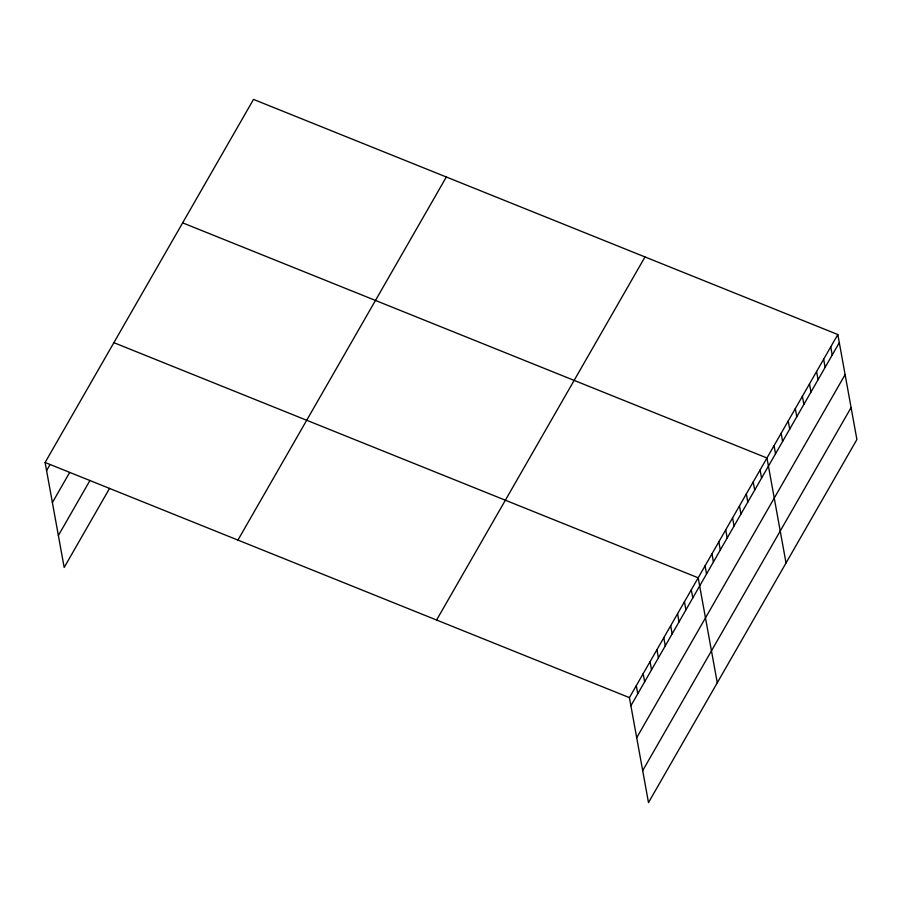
<?xml version="1.0" encoding="UTF-8"?>
<svg xmlns="http://www.w3.org/2000/svg" width="902" height="902" viewBox="0 0 902 902"><rect width="100%" height="100%" fill="white"/><g stroke="black" fill="none" stroke-linecap="round" stroke-linejoin="round"><path stroke-width="1.35" d="M109.57 488.377L64.177 567.459L45.1 462.489L253.507 99.4L837.823 334.541L856.9 439.511L648.493 802.6L629.416 697.629L837.823 334.541M46.577 470.63L50.016 464.631M52.384 502.583L69.578 472.625M58.371 535.506L90.008 480.394M237.925 540.084L446.332 176.995M436.591 620.035L644.998 256.946M630.893 705.759L839.3 342.67M636.699 737.723L845.106 374.634M642.686 770.646L851.093 407.557M182.655 222.85L766.959 457.99L786.037 562.961M113.877 342.67L698.193 577.81L717.27 682.78M45.1 462.489L629.416 697.629M830.742 346.887L832.219 355.016M823.65 359.233L825.127 367.362M816.569 371.568L818.046 379.708M809.477 383.914L810.954 392.054M802.397 396.26L803.874 404.4M795.305 408.606L796.782 416.747M788.224 420.952L789.701 429.093M781.132 433.298L782.609 441.439M774.051 445.644L775.528 453.774M760.082 469.976L761.57 478.105M753.204 481.95L754.692 490.09M746.326 493.935L747.814 502.064M739.46 505.921L740.937 514.05M732.582 517.895L734.059 526.035M725.704 529.88L727.181 538.02M718.826 541.865L720.303 549.995M711.949 553.839L713.426 561.98M705.071 565.825L706.548 573.965M691.315 589.795L692.792 597.925M684.438 601.769L685.915 609.91M677.56 613.755L679.037 621.895M670.682 625.74L672.159 633.869M663.804 637.714L665.281 645.855M656.927 649.699L658.404 657.84M650.049 661.685L651.526 669.814M643.171 673.659L644.648 681.799M636.293 685.644L637.77 693.785"/></g></svg>
